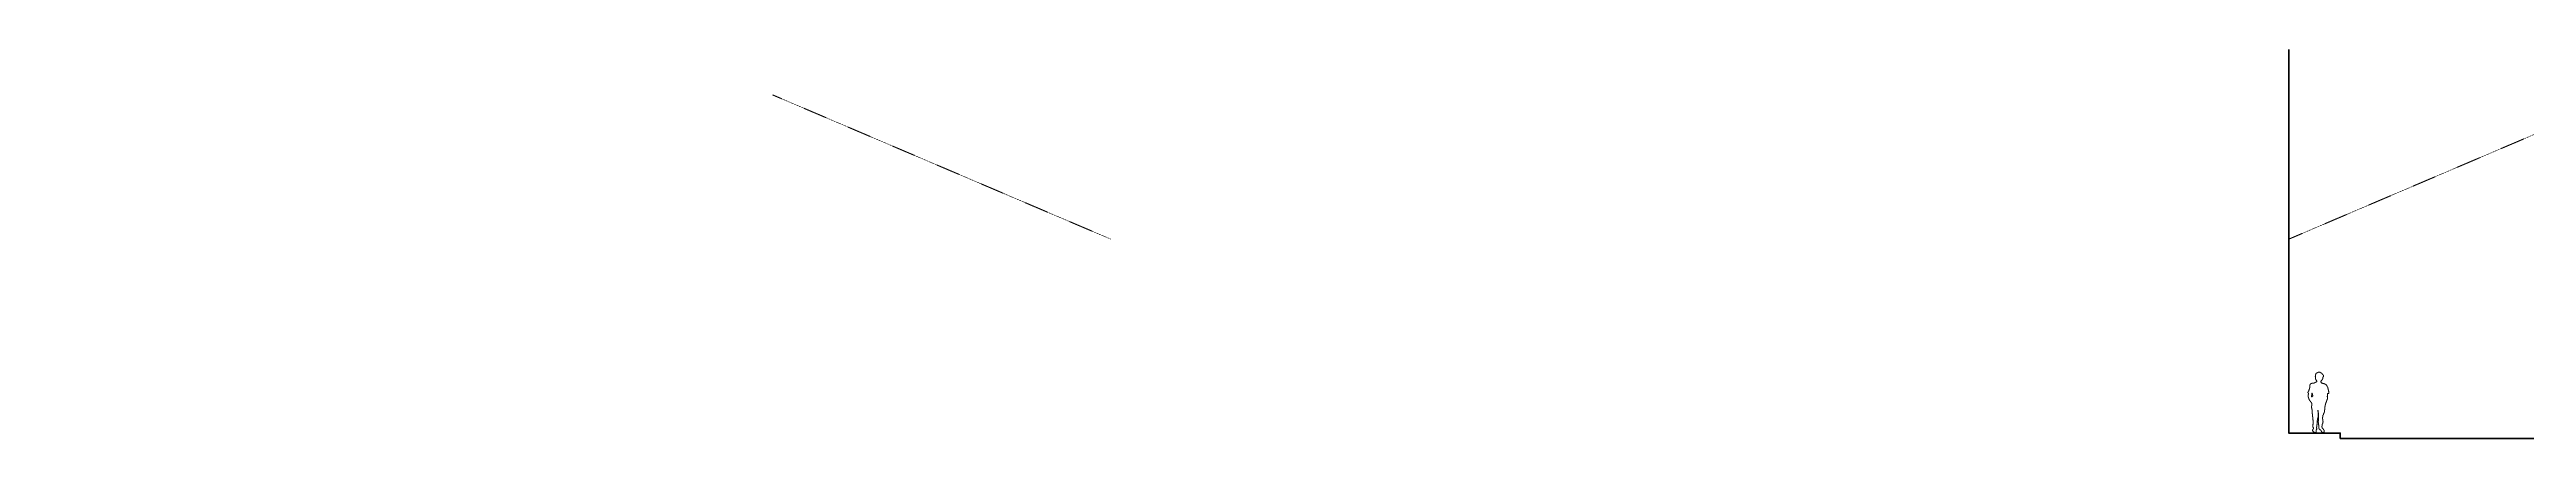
# Model space of a CAD drawing. Header units: inches. Extents: x -5536 to 8590, y -9140 to 228.
# Drawn here: x -822 to 1922, y -2406 to -1975 of the extents above; entities that cross this region are included whole.
import ezdxf
from ezdxf import colors
from ezdxf.entities.mleader import LeaderData, LeaderLine
from ezdxf.math import Vec2, Vec3

# ---------------------------------------------------------------- set-up
doc = ezdxf.new("R2010")
doc.units = ezdxf.units.IN
doc.header["$LTSCALE"] = 0.125
doc.header["$MEASUREMENT"] = 0
doc.linetypes.add('DASHED', pattern=[0.75, 0.5, -0.25])
doc.layers.get('0').update_dxf_attribs({"linetype": 'CONTINUOUS'})
for name, color, linetype, lineweight in [('A-ELEV-4', 9, 'CONTINUOUS', 9), ('A-ELEV-BYND', 9, 'DASHED', 9), ('A-ELEV-CUT', 3, 'CONTINUOUS', 50), ('A-NOTE-REF', 8, 'CONTINUOUS', 15)]:
    doc.layers.add(name, color=color, linetype=linetype, lineweight=lineweight)
doc.styles.add('ANNOT-SM', font='swisse.ttf', dxfattribs={"width": 0.9, "height": 0.078125})

# ---------------------------------------------------------------- blocks, each defined once
blk = doc.blocks.new('*U106')
at = {"layer": 'A-ELEV-4'}
blk.add_lwpolyline([(-3.7, 4.6), (-4, 4.1), (-4.2, 3.7), (-4.5, 3.3), (-4.6, 3.1), (-4.8, 2.9), (-4.9, 2.8), (-5, 2.7), (-5.1, 2.6), (-5.2, 2.5), (-5.2, 2.4), (-5.3, 2.4), (-5.3, 2.3), (-5.4, 2.2), (-5.4, 2.1), (-5.5, 2.1), (-5.5, 2), (-5.6, 1.9), (-5.6, 1.8), (-5.7, 1.8), (-5.7, 1.7), (-5.8, 1.6), (-5.8, 1.5), (-5.9, 1.4), (-5.9, 1.4), (-6, 1.3), (-6, 1.2), (-6.1, 1.1), (-6.1, 1.1), (-6.1, 1), (-6.2, 0.9), (-6.2, 0.8), (-6.2, 0.8), (-6.2, 0.7), (-6.2, 0.6), (-6.2, 0.5), (-6.2, 0.5), (-6.2, 0.4), (-6.2, 0.3), (-6.2, 0.2), (-6.2, 0.2), (-6.2, 0.1), (-6.2, 0), (-6.2, -0.1), (-6.2, -0.1), (-6.1, -0.2), (-6.1, -0.3), (-6.1, -0.4), (-6, -0.4), (-6, -0.5), (-5.9, -0.6), (-5.9, -0.6), (-5.8, -0.7), (-5.7, -0.7), (-5.6, -0.8), (-5.6, -0.8), (-5.5, -0.9), (-5.4, -0.9), (-5.3, -0.9), (-5.3, -1), (-5.2, -1), (-5.1, -1), (-5, -1), (-5, -1), (-4.9, -1), (-4.8, -1), (-4.7, -1.1), (-4.7, -1.1), (-4.6, -1.1), (-4.5, -1.1), (-4.4, -1), (-4.3, -1), (-4.3, -1), (-4.2, -1), (-4.1, -1), (-4, -0.9), (-4, -0.9), (-3.9, -0.9), (-3.8, -0.8), (-3.8, -0.8), (-3.7, -0.7), (-3.6, -0.7), (-3.6, -0.6), (-3.5, -0.5), (-3.4, -0.4), (-3.4, -0.4), (-3.3, -0.3), (-3.3, -0.2), (-3.2, -0.2), (-3.2, -0.1), (-3.1, 0), (-3.1, 0.1), (-3.1, 0.2), (-3, 0.2), (-3, 0.3), (-2.9, 0.4), (-2.9, 0.5), (-2.9, 0.5), (-2.8, 0.6), (-2.8, 0.7), (-2.7, 0.8), (-2.7, 0.8), (-2.7, 0.9), (-2.6, 1), (-2.6, 1.1), (-2.5, 1.1), (-2.5, 1.2), (-2.4, 1.3), (-2.4, 1.4), (-2.3, 1.4), (-2.2, 1.5), (-2.2, 1.6), (-2.1, 1.6), (-2, 1.7), (-2, 1.7), (-1.9, 1.8), (-1.8, 1.8), (-1.8, 1.9), (-1.7, 1.9), (-1.6, 2), (-1.5, 2), (-1.4, 2.1), (-1.4, 2.1), (-1.3, 2.2), (-1.2, 2.2), (-1.2, 2.3), (-1.1, 2.3), (-1, 2.4), (-0.9, 2.5), (-0.9, 2.5), (-0.8, 2.6), (-0.8, 2.7), (-0.7, 2.7), (-0.6, 2.8), (-0.6, 2.9), (-0.5, 3), (-0.5, 3), (-0.4, 3.1), (-0.4, 3.2), (-0.4, 3.3), (-0.3, 3.4), (-0.3, 3.5), (-0.3, 3.7), (-0.2, 3.9), (-0.2, 4.1), (-0.2, 4.3), (-0.2, 4.6), (-0.2, 4.9), (-0.2, 5.2), (-0.1, 5.5), (-0.1, 5.8), (-0.1, 6.1), (-0.1, 6.3), (-0.1, 6.5), (-0.1, 6.7), (-0.1, 6.8), (-0.1, 7), (-0.1, 7.1), (0, 7.2), (0, 7.3), (0, 7.4), (0.1, 7.5), (0.1, 7.7), (0.1, 7.8), (0.1, 7.9), (0.2, 8.1), (0.2, 8.2), (0.2, 8.4), (0.3, 8.5), (0.3, 8.7), (0.3, 8.8), (0.3, 9), (0.3, 9.1), (0.3, 9.3), (0.3, 9.4), (0.3, 9.5), (0.3, 9.7), (0.3, 9.8), (0.4, 9.9), (0.4, 10), (0.4, 10), (0.4, 10.1), (0.4, 10.2), (0.4, 10.3), (0.4, 10.4), (0.4, 10.4), (0.4, 10.5), (0.4, 10.6), (0.5, 10.7), (0.4, 10.7), (0.4, 10.8), (0.4, 10.9), (0.4, 11), (0.4, 11), (0.4, 11.1), (0.4, 11.2), (0.4, 11.3), (0.4, 11.4), (0.3, 11.4), (0.3, 11.5), (0.3, 11.6), (0.3, 11.7), (0.3, 11.7), (0.2, 11.9), (0.2, 12), (0.2, 12.2), (0.2, 12.4), (0.2, 12.7), (0.2, 13), (0.2, 13.5), (0.2, 13.9), (0.2, 14.5), (0.2, 15), (0.1, 15.6), (0.1, 16.1), (0.1, 16.6), (0.1, 17), (0.1, 17.3), (0.1, 17.6), (0.1, 17.9), (0.1, 18), (0.1, 18.2), (0, 18.3), (0, 18.4), (0, 18.4), (0, 18.5), (0, 18.6), (0, 18.7), (0, 18.8), (0, 18.8), (0, 18.9), (0, 19), (0.1, 19.2), (0.1, 19.3), (0.1, 19.4), (0.1, 19.5), (0.2, 19.7), (0.2, 19.8), (0.2, 19.9), (0.2, 20), (0.3, 20.2), (0.3, 20.3), (0.3, 20.4), (0.4, 20.5), (0.4, 20.6), (0.4, 20.6), (0.4, 20.7), (0.4, 20.8), (0.4, 20.9), (0.4, 21), (0.4, 21), (0.5, 21.1), (0.5, 21.2), (0.5, 21.3), (0.5, 21.3), (0.5, 21.4), (0.5, 21.5), (0.5, 21.6), (0.5, 21.6), (0.5, 21.7), (0.5, 21.8), (0.6, 21.9), (0.6, 21.9), (0.6, 22), (0.6, 22.1), (0.6, 22.2), (0.6, 22.3), (0.7, 22.3), (0.7, 22.4), (0.7, 22.5), (0.7, 22.6), (0.7, 22.7), (0.7, 22.8), (0.7, 22.9), (0.8, 23.1), (0.8, 23.2), (0.8, 23.3), (0.8, 23.4), (0.8, 23.5), (0.8, 23.6), (0.8, 23.6), (0.8, 23.6), (0.8, 23.6), (0.8, 23.6), (0.8, 23.6), (0.9, 23.5), (0.9, 23.5), (0.9, 23.4), (0.9, 23.3), (0.9, 23.2), (0.9, 23.2), (0.9, 23.1), (0.9, 23), (0.9, 22.9), (0.9, 22.9), (0.9, 22.8), (0.9, 22.7), (0.9, 22.6), (0.9, 22.6), (0.9, 22.5), (0.8, 22.4), (0.8, 22.3), (0.8, 22.3), (0.8, 22.2), (0.8, 22.1), (0.7, 22), (0.7, 21.9), (0.7, 21.8), (0.7, 21.7), (0.7, 21.5), (0.7, 21.3), (0.6, 21), (0.6, 20.7), (0.6, 20.3), (0.6, 19.8), (0.6, 19.3), (0.6, 18.8), (0.6, 18.3), (0.6, 17.8), (0.6, 17.3), (0.6, 16.9), (0.6, 16.6), (0.7, 16.3), (0.7, 16.1), (0.7, 15.9), (0.7, 15.8), (0.7, 15.7), (0.7, 15.6), (0.8, 15.5), (0.8, 15.5), (0.8, 15.4), (0.8, 15.3), (0.8, 15.2), (0.9, 15.2), (0.9, 15.1), (0.9, 15), (0.9, 14.9), (0.9, 14.9), (1, 14.8), (1, 14.7), (1, 14.6), (1, 14.5), (1, 14.5), (1, 14.4), (1.1, 14.3), (1.1, 14.2), (1.1, 14.1), (1.1, 14), (1.1, 13.9), (1.2, 13.9), (1.2, 13.8), (1.2, 13.7), (1.2, 13.6), (1.2, 13.5), (1.3, 13.4), (1.3, 13.3), (1.3, 13.3), (1.3, 13.2), (1.3, 13.1), (1.3, 13), (1.3, 13), (1.4, 12.9), (1.4, 12.8), (1.4, 12.7), (1.4, 12.6), (1.4, 12.6), (1.4, 12.5), (1.4, 12.4), (1.4, 12.3), (1.4, 12.3), (1.4, 12.2), (1.4, 12.1), (1.5, 12), (1.5, 12), (1.5, 11.9), (1.5, 11.8), (1.5, 11.7), (1.5, 11.7), (1.6, 11.6), (1.6, 11.5), (1.6, 11.4), (1.6, 11.3), (1.6, 11.2), (1.6, 11.1), (1.7, 10.9), (1.7, 10.8), (1.7, 10.6), (1.7, 10.4), (1.7, 10.2), (1.7, 10), (1.7, 9.8), (1.7, 9.7), (1.7, 9.5), (1.7, 9.4), (1.7, 9.2), (1.7, 9.1), (1.8, 9), (1.8, 8.9), (1.8, 8.8), (1.8, 8.7), (1.8, 8.6), (1.8, 8.4), (1.8, 8.3), (1.8, 8.1), (1.8, 8), (1.8, 7.9), (1.8, 7.7), (1.8, 7.6), (1.9, 7.4), (1.9, 7.3), (1.9, 7.2), (1.9, 7.1), (1.9, 7), (1.9, 6.9), (1.9, 6.9), (2, 6.8), (2, 6.7), (2, 6.6), (2, 6.6), (2, 6.5), (2.1, 6.4), (2.1, 6.3), (2.1, 6.2), (2.1, 6.2), (2.1, 6.1), (2.1, 6), (2.1, 5.9), (2.1, 5.9), (2.1, 5.8), (2.1, 5.7), (2.1, 5.6), (2.2, 5.6), (2.2, 5.5), (2.2, 5.4), (2.2, 5.3), (2.2, 5.3), (2.2, 5.2), (2.2, 5.1), (2.2, 5), (2.3, 4.9), (2.3, 4.9), (2.3, 4.8), (2.3, 4.7), (2.3, 4.6), (2.4, 4.5), (2.4, 4.4), (2.4, 4.3), (2.4, 4.2), (2.4, 4.1), (2.4, 4.1), (2.4, 4), (2.4, 3.9), (2.4, 3.8), (2.3, 3.7), (2.3, 3.7), (2.3, 3.6), (2.3, 3.5), (2.2, 3.4), (2.2, 3.4), (2.2, 3.3), (2.1, 3.2), (2.1, 3.1), (2.1, 3), (2.1, 3), (2.1, 2.9), (2.1, 2.8), (2.1, 2.7), (2.1, 2.7), (2.1, 2.6), (2.1, 2.5), (2.1, 2.5), (2.2, 2.4), (2.2, 2.4), (2.3, 2.3), (2.3, 2.3), (2.4, 2.2), (2.4, 2.2), (2.5, 2.1), (2.5, 2), (2.6, 1.9), (2.6, 1.8), (2.7, 1.6), (2.7, 1.4), (2.7, 1.1), (2.7, 0.9), (2.7, 0.7), (2.8, 0.4), (2.8, 0.2), (2.8, 0), (2.8, -0.2), (2.8, -0.3), (2.8, -0.5), (2.8, -0.6), (2.9, -0.7), (2.9, -0.7), (3, -0.8), (3.1, -0.9), (3.2, -0.9), (3.3, -1), (3.4, -1), (3.5, -1), (3.6, -1.1), (3.8, -1.1), (3.9, -1.1), (4, -1.1), (4.1, -1.1), (4.2, -1.1), (4.3, -1.1), (4.4, -1), (4.5, -1), (4.6, -1), (4.6, -0.9), (4.7, -0.9), (4.8, -0.8), (4.9, -0.8), (5, -0.7), (5, -0.7), (5.1, -0.6), (5.2, -0.6), (5.3, -0.5), (5.3, -0.5), (5.4, -0.5), (5.5, -0.4), (5.6, -0.4), (5.6, -0.4), (5.7, -0.3), (5.8, -0.3), (5.9, -0.3), (5.9, -0.2), (6, -0.2), (6, -0.1), (6.1, -0.1), (6.2, 0), (6.2, 0.1), (6.3, 0.2), (6.3, 0.2), (6.4, 0.3), (6.4, 0.4), (6.5, 0.5), (6.5, 0.5), (6.5, 0.6), (6.6, 0.7), (6.6, 0.8), (6.6, 0.8), (6.7, 0.9), (6.7, 1), (6.7, 1.1), (6.7, 1.1), (6.7, 1.2), (6.7, 1.3), (6.7, 1.4), (6.7, 1.4), (6.7, 1.5), (6.7, 1.6), (6.7, 1.7), (6.6, 1.8), (6.6, 1.8), (6.6, 1.9), (6.6, 2), (6.5, 2.1), (6.5, 2.1), (6.5, 2.2), (6.4, 2.3), (6.4, 2.4), (6.3, 2.4), (6.3, 2.5), (6.2, 2.6), (6.2, 2.7), (6.1, 2.7), (6, 2.8), (6, 2.9), (5.9, 3), (5.9, 3.1), (5.8, 3.1), (5.8, 3.2), (5.7, 3.3), (5.7, 3.4), (5.7, 3.5), (5.7, 3.6), (5.7, 3.6), (5.7, 3.7), (5.7, 3.8), (5.7, 3.9), (5.7, 4), (5.7, 4.1), (5.8, 4.1), (5.8, 4.2), (5.9, 4.3), (5.9, 4.3), (6, 4.4), (6.1, 4.5), (6.1, 4.5), (6.2, 4.6), (6.2, 4.7), (6.3, 4.7), (6.3, 4.8), (6.3, 4.9), (6.3, 5), (6.4, 5), (6.4, 5.1), (6.4, 5.2), (6.4, 5.3), (6.4, 5.3), (6.4, 5.4), (6.4, 5.5), (6.4, 5.6), (6.4, 5.6), (6.4, 5.7), (6.4, 5.8), (6.4, 5.9), (6.4, 6), (6.3, 6), (6.3, 6.1), (6.3, 6.3), (6.3, 6.4), (6.3, 6.6), (6.3, 6.8), (6.3, 7.1), (6.3, 7.3), (6.3, 7.6), (6.3, 7.9), (6.2, 8.2), (6.2, 8.5), (6.2, 8.8), (6.2, 9), (6.2, 9.3), (6.2, 9.4), (6.2, 9.6), (6.2, 9.7), (6.2, 9.9), (6.1, 10), (6.1, 10.2), (6.1, 10.4), (6.1, 10.6), (6.1, 10.8), (6.1, 11), (6.1, 11.3), (6.1, 11.5), (6.1, 11.8), (6.1, 12), (6.1, 12.2), (6.2, 12.4), (6.2, 12.6), (6.2, 12.7), (6.3, 12.9), (6.3, 13), (6.3, 13.1), (6.3, 13.2), (6.4, 13.4), (6.4, 13.5), (6.4, 13.6), (6.4, 13.8), (6.4, 13.9), (6.4, 14.1), (6.4, 14.2), (6.4, 14.4), (6.4, 14.5), (6.4, 14.6), (6.5, 14.7), (6.5, 14.8), (6.5, 14.9), (6.5, 15), (6.5, 15.1), (6.5, 15.2), (6.5, 15.2), (6.5, 15.3), (6.5, 15.4), (6.6, 15.5), (6.6, 15.5), (6.6, 15.6), (6.6, 15.7), (6.6, 15.8), (6.6, 15.8), (6.6, 15.9), (6.6, 16), (6.6, 16.1), (6.6, 16.2), (6.6, 16.2), (6.7, 16.3), (6.7, 16.4), (6.7, 16.5), (6.7, 16.5), (6.7, 16.6), (6.7, 16.7), (6.7, 16.8), (6.7, 16.8), (6.7, 16.9), (6.7, 17), (6.7, 17.1), (6.7, 17.1), (6.8, 17.2), (6.8, 17.3), (6.8, 17.4), (6.8, 17.4), (6.8, 17.5), (6.8, 17.6), (6.8, 17.7), (6.8, 17.8), (6.9, 17.8), (6.9, 17.9), (6.9, 18), (6.9, 18.1), (6.9, 18.1), (6.9, 18.2), (6.9, 18.3), (6.9, 18.4), (6.9, 18.4), (6.9, 18.5), (6.9, 18.6), (7, 18.7), (7, 18.7), (7, 18.8), (7, 18.9), (7, 19), (7, 19), (7, 19.1), (7, 19.2), (7, 19.3), (7, 19.4), (7, 19.4), (7, 19.5), (7, 19.6), (7.1, 19.7), (7.1, 19.7), (7.1, 19.8), (7.1, 19.9), (7.1, 20), (7.1, 20.1), (7.1, 20.2), (7.1, 20.4), (7.2, 20.5), (7.2, 20.7), (7.2, 20.8), (7.2, 20.9), (7.2, 21.1), (7.2, 21.2), (7.2, 21.4), (7.2, 21.5), (7.2, 21.6), (7.2, 21.7), (7.2, 21.8), (7.3, 21.9), (7.3, 22.1), (7.3, 22.2), (7.3, 22.4), (7.3, 22.6), (7.3, 22.8), (7.3, 23.1), (7.3, 23.3), (7.3, 23.6), (7.3, 23.8), (7.3, 24), (7.3, 24.2), (7.4, 24.4), (7.4, 24.6), (7.4, 24.7), (7.4, 24.8), (7.4, 24.9), (7.4, 25), (7.5, 25.1), (7.5, 25.1), (7.5, 25.2), (7.5, 25.3), (7.5, 25.4), (7.5, 25.5), (7.6, 25.5), (7.6, 25.6), (7.6, 25.7), (7.6, 25.8), (7.7, 25.8), (7.7, 25.9), (7.7, 26), (7.8, 26.1), (7.8, 26.1), (7.8, 26.2), (7.9, 26.3), (7.9, 26.4), (7.9, 26.4), (8, 26.5), (8, 26.6), (8, 26.7), (8, 26.8), (8, 26.9), (8, 27), (8, 27.2), (8, 27.3), (8, 27.5), (7.9, 27.6), (7.9, 27.8), (7.9, 28), (7.9, 28.2), (7.8, 28.3), (7.8, 28.5), (7.7, 28.6), (7.7, 28.7), (7.7, 28.8), (7.6, 28.9), (7.6, 29), (7.6, 29.1), (7.5, 29.3), (7.5, 29.4), (7.5, 29.5), (7.5, 29.6), (7.5, 29.7), (7.5, 29.9), (7.5, 30), (7.5, 30.1), (7.5, 30.3), (7.5, 30.4), (7.5, 30.5), (7.5, 30.6), (7.5, 30.7), (7.5, 30.8), (7.6, 30.9), (7.6, 30.9), (7.6, 31), (7.6, 31.1), (7.6, 31.2), (7.7, 31.2), (7.7, 31.3), (7.7, 31.4), (7.7, 31.5), (7.8, 31.5), (7.8, 31.6), (7.9, 31.7), (7.9, 31.7), (8, 31.8), (8, 31.9), (8.1, 31.9), (8.1, 32), (8.2, 32.1), (8.3, 32.1), (8.3, 32.2), (8.4, 32.2), (8.4, 32.3), (8.5, 32.4), (8.5, 32.5), (8.6, 32.5), (8.6, 32.6), (8.7, 32.7), (8.7, 32.8), (8.8, 32.8), (8.8, 32.9), (8.9, 33), (8.9, 33.1), (9, 33.2), (9, 33.2), (9.1, 33.3), (9.2, 33.4), (9.2, 33.5), (9.3, 33.6), (9.4, 33.7), (9.4, 33.8), (9.5, 33.8), (9.6, 33.9), (9.6, 34), (9.7, 34.1), (9.8, 34.2), (9.8, 34.3), (9.9, 34.4), (9.9, 34.4), (10, 34.5), (10, 34.6), (10, 34.7), (10.1, 34.7), (10.1, 34.8), (10.2, 34.9), (10.2, 35), (10.3, 35.1), (10.3, 35.1), (10.4, 35.2), (10.4, 35.3), (10.5, 35.4), (10.5, 35.4), (10.5, 35.5), (10.6, 35.6), (10.6, 35.7), (10.6, 35.7), (10.6, 35.8), (10.7, 35.9), (10.7, 36), (10.7, 36), (10.8, 36.1), (10.8, 36.2), (10.8, 36.3), (10.9, 36.4), (10.9, 36.4), (10.9, 36.5), (11, 36.6), (11, 36.7), (11, 36.8), (11, 36.9), (11.1, 37), (11.1, 37), (11.1, 37.1), (11.1, 37.2), (11.2, 37.3), (11.2, 37.4), (11.2, 37.5), (11.2, 37.6), (11.3, 37.6), (11.3, 37.7), (11.3, 37.8), (11.4, 37.9), (11.4, 37.9), (11.4, 38), (11.5, 38.1), (11.5, 38.2), (11.5, 38.3), (11.5, 38.4), (11.5, 38.5), (11.6, 38.6), (11.6, 38.8), (11.6, 38.9), (11.6, 39.1), (11.6, 39.3), (11.6, 39.5), (11.6, 39.7), (11.6, 39.8), (11.6, 40), (11.6, 40.2), (11.6, 40.3), (11.5, 40.5), (11.5, 40.6), (11.5, 40.7), (11.5, 40.8), (11.5, 40.8), (11.5, 40.9), (11.4, 41), (11.4, 41.1), (11.4, 41.1), (11.4, 41.2), (11.4, 41.3), (11.3, 41.4), (11.3, 41.5), (11.3, 41.5), (11.3, 41.6), (11.3, 41.7), (11.3, 41.8), (11.3, 41.8), (11.3, 41.9), (11.3, 42), (11.3, 42), (11.4, 42.1), (11.4, 42.2), (11.4, 42.3), (11.5, 42.3), (11.5, 42.4), (11.6, 42.4), (11.7, 42.5), (11.7, 42.6), (11.8, 42.6), (11.8, 42.7), (11.9, 42.8), (11.9, 42.9), (11.9, 43), (11.9, 43.1), (11.9, 43.2), (11.9, 43.3), (11.9, 43.4), (11.8, 43.6), (11.8, 43.7), (11.7, 43.9), (11.6, 44), (11.5, 44.2), (11.4, 44.3), (11.3, 44.5), (11.2, 44.6), (11.1, 44.8), (11, 44.9), (11, 44.9), (10.9, 45), (10.9, 45.1), (10.9, 45.1), (10.8, 45.2), (10.8, 45.3), (10.8, 45.3), (10.8, 45.4), (10.8, 45.4), (10.8, 45.5), (10.7, 45.6), (10.7, 45.6), (10.7, 45.7), (10.7, 45.8), (10.7, 45.9), (10.7, 45.9), (10.6, 46), (10.6, 46.1), (10.6, 46.2), (10.6, 46.3), (10.5, 46.3), (10.5, 46.4), (10.5, 46.5), (10.5, 46.6), (10.4, 46.6), (10.4, 46.7), (10.4, 46.8), (10.3, 46.9), (10.3, 46.9), (10.3, 47), (10.2, 47.1), (10.2, 47.2), (10.2, 47.2), (10.2, 47.3), (10.1, 47.4), (10.1, 47.5), (10.1, 47.5), (10.1, 47.6), (10.1, 47.7), (10, 47.8), (10, 47.9), (10, 47.9), (10, 48), (10, 48.2), (10, 48.3), (9.9, 48.4), (9.9, 48.6), (9.9, 48.8), (9.9, 49), (9.9, 49.3), (9.9, 49.5), (9.9, 49.8), (9.9, 50), (9.9, 50.2), (9.9, 50.4), (9.8, 50.6), (9.8, 50.8), (9.8, 50.9), (9.8, 51), (9.7, 51.1), (9.7, 51.2), (9.7, 51.3), (9.6, 51.4), (9.6, 51.4), (9.6, 51.5), (9.6, 51.6), (9.5, 51.7), (9.5, 51.7), (9.5, 51.8), (9.5, 51.9), (9.4, 52), (9.4, 52), (9.4, 52.1), (9.3, 52.2), (9.3, 52.3), (9.2, 52.3), (9.2, 52.4), (9.2, 52.5), (9.1, 52.6), (9, 52.6), (9, 52.7), (8.9, 52.7), (8.8, 52.8), (8.8, 52.9), (8.7, 52.9), (8.6, 53), (8.5, 53), (8.5, 53.1), (8.4, 53.1), (8.3, 53.1), (8.2, 53.2), (8.2, 53.2), (8.1, 53.2), (8, 53.3), (7.9, 53.3), (7.9, 53.3), (7.8, 53.3), (7.7, 53.3), (7.6, 53.3), (7.5, 53.3), (7.5, 53.3), (7.4, 53.4), (7.3, 53.4), (7.2, 53.4), (7.2, 53.4), (7.1, 53.4), (7, 53.4), (6.9, 53.4), (6.9, 53.4), (6.8, 53.5), (6.7, 53.5), (6.6, 53.5), (6.6, 53.5), (6.5, 53.5), (6.4, 53.5), (6.3, 53.5), (6.3, 53.5), (6.2, 53.5), (6.1, 53.5), (6, 53.5), (5.9, 53.5), (5.9, 53.6), (5.8, 53.6), (5.7, 53.6), (5.6, 53.6), (5.6, 53.6), (5.5, 53.6), (5.4, 53.7), (5.3, 53.7), (5.3, 53.7), (5.2, 53.7), (5.1, 53.7), (5, 53.8), (5, 53.8), (4.9, 53.8), (4.8, 53.8), (4.7, 53.9), (4.6, 53.9), (4.6, 53.9), (4.5, 54), (4.4, 54), (4.3, 54), (4.3, 54.1), (4.2, 54.1), (4.1, 54.1), (4, 54.2), (4, 54.2), (3.9, 54.2), (3.8, 54.2), (3.7, 54.3), (3.7, 54.3), (3.6, 54.4), (3.5, 54.4), (3.4, 54.5), (3.3, 54.6), (3.3, 54.6), (3.2, 54.7), (3.1, 54.7), (3, 54.8), (2.9, 54.8), (2.8, 54.8), (2.7, 54.8), (2.6, 54.9), (2.5, 54.9), (2.4, 54.9), (2.4, 55), (2.3, 55.1), (2.2, 55.1), (2.2, 55.3), (2.2, 55.4), (2.2, 55.5), (2.2, 55.6), (2.2, 55.7), (2.2, 55.9), (2.2, 56), (2.2, 56.1), (2.3, 56.2), (2.3, 56.3), (2.4, 56.4), (2.4, 56.5), (2.5, 56.5), (2.5, 56.6), (2.6, 56.7), (2.6, 56.8), (2.7, 56.8), (2.7, 56.9), (2.7, 57), (2.8, 57.1), (2.8, 57.1), (2.9, 57.2), (2.9, 57.3), (3, 57.4), (3, 57.5), (3.1, 57.5), (3.1, 57.6), (3.2, 57.7), (3.2, 57.8), (3.3, 57.8), (3.3, 57.9), (3.3, 58), (3.4, 58.1), (3.4, 58.1), (3.4, 58.2), (3.4, 58.3), (3.5, 58.4), (3.5, 58.5), (3.5, 58.6), (3.5, 58.7), (3.5, 58.9), (3.5, 59), (3.5, 59.1), (3.5, 59.3), (3.5, 59.4), (3.5, 59.5), (3.5, 59.6), (3.5, 59.7), (3.6, 59.8), (3.6, 59.9), (3.6, 60), (3.6, 60.1), (3.6, 60.2), (3.6, 60.3), (3.6, 60.4), (3.6, 60.6), (3.6, 60.7), (3.7, 60.8), (3.7, 61), (3.7, 61.1), (3.6, 61.2), (3.6, 61.3), (3.6, 61.5), (3.6, 61.6), (3.6, 61.7), (3.6, 61.8), (3.6, 61.9), (3.6, 61.9), (3.5, 62), (3.5, 62.1), (3.5, 62.2), (3.5, 62.3), (3.5, 62.3), (3.5, 62.4), (3.4, 62.5), (3.4, 62.6), (3.4, 62.6), (3.4, 62.7), (3.4, 62.8), (3.4, 62.9), (3.4, 62.9), (3.4, 63), (3.4, 63.1), (3.3, 63.2), (3.3, 63.2), (3.3, 63.3), (3.3, 63.4), (3.3, 63.5), (3.3, 63.5), (3.2, 63.6), (3.2, 63.7), (3.2, 63.8), (3.1, 63.9), (3.1, 63.9), (3, 64), (3, 64.1), (2.9, 64.2), (2.9, 64.2), (2.8, 64.3), (2.8, 64.4), (2.7, 64.4), (2.6, 64.5), (2.6, 64.6), (2.5, 64.6), (2.4, 64.7), (2.4, 64.7), (2.3, 64.8), (2.2, 64.8), (2.1, 64.8), (2.1, 64.9), (2, 64.9), (1.9, 64.9), (1.8, 64.9), (1.8, 65), (1.7, 65), (1.6, 65), (1.5, 65), (1.4, 65.1), (1.4, 65.1), (1.3, 65.1), (1.2, 65.2), (1.1, 65.2), (1.1, 65.2), (1, 65.3), (0.9, 65.3), (0.8, 65.3), (0.8, 65.4), (0.7, 65.4), (0.6, 65.5), (0.5, 65.5), (0.5, 65.5), (0.4, 65.6), (0.3, 65.6), (0.2, 65.6), (0.2, 65.7), (0.1, 65.7), (0, 65.7), (-0.1, 65.7), (-0.2, 65.7), (-0.3, 65.8), (-0.3, 65.8), (-0.4, 65.8), (-0.6, 65.8), (-0.7, 65.7), (-0.8, 65.7), (-0.9, 65.7), (-1.1, 65.7), (-1.2, 65.6), (-1.3, 65.6), (-1.5, 65.5), (-1.6, 65.5), (-1.7, 65.5), (-1.8, 65.4), (-1.9, 65.4), (-2, 65.3), (-2.1, 65.2), (-2.1, 65.2), (-2.2, 65.1), (-2.3, 65.1), (-2.4, 65.1), (-2.4, 65), (-2.5, 65), (-2.6, 64.9), (-2.7, 64.9), (-2.7, 64.8), (-2.8, 64.8), (-2.9, 64.8), (-3, 64.7), (-3, 64.7), (-3.1, 64.6), (-3.2, 64.6), (-3.3, 64.6), (-3.3, 64.5), (-3.4, 64.5), (-3.5, 64.4), (-3.5, 64.4), (-3.6, 64.3), (-3.7, 64.2), (-3.7, 64.2), (-3.8, 64.1), (-3.8, 64), (-3.9, 63.9), (-3.9, 63.9), (-4, 63.8), (-4, 63.7), (-4.1, 63.6), (-4.1, 63.5), (-4.2, 63.5), (-4.2, 63.4), (-4.3, 63.3), (-4.3, 63.2), (-4.4, 63.2), (-4.4, 63.1), (-4.5, 63), (-4.6, 62.9), (-4.6, 62.9), (-4.7, 62.8), (-4.8, 62.7), (-4.9, 62.6), (-4.9, 62.6), (-5, 62.5), (-5, 62.4), (-5.1, 62.3), (-5.2, 62.3), (-5.2, 62.2), (-5.2, 62.1), (-5.3, 62), (-5.3, 61.9), (-5.4, 61.9), (-5.4, 61.8), (-5.4, 61.7), (-5.4, 61.6), (-5.4, 61.6), (-5.4, 61.5), (-5.4, 61.4), (-5.4, 61.3), (-5.4, 61.3), (-5.4, 61.2), (-5.3, 61.1), (-5.3, 61), (-5.2, 61), (-5.2, 60.9), (-5.2, 60.8), (-5.1, 60.7), (-5.1, 60.7), (-5, 60.6), (-5, 60.5), (-4.9, 60.4), (-4.9, 60.3), (-4.8, 60.2), (-4.8, 60.1), (-4.8, 60), (-4.8, 59.8), (-4.7, 59.7), (-4.7, 59.6), (-4.7, 59.5), (-4.7, 59.3), (-4.7, 59.2), (-4.7, 59.1), (-4.7, 59), (-4.7, 58.9), (-4.7, 58.8), (-4.6, 58.7), (-4.6, 58.6), (-4.6, 58.5), (-4.6, 58.4), (-4.5, 58.4), (-4.5, 58.3), (-4.4, 58.2), (-4.4, 58.1), (-4.3, 58.1), (-4.3, 58), (-4.2, 57.9), (-4.2, 57.8), (-4.1, 57.8), (-4.1, 57.7), (-4, 57.6), (-4, 57.5), (-3.9, 57.4), (-3.9, 57.3), (-3.8, 57.2), (-3.7, 57.1), (-3.6, 57), (-3.5, 56.9), (-3.4, 56.7), (-3.2, 56.6), (-3.1, 56.4), (-2.9, 56.3), (-2.8, 56.1), (-2.7, 55.9), (-2.6, 55.7), (-2.5, 55.5), (-2.5, 55.4), (-2.5, 55.2), (-2.5, 55), (-2.5, 54.8), (-2.5, 54.7), (-2.6, 54.5), (-2.7, 54.4), (-2.7, 54.3), (-2.9, 54.1), (-3, 54), (-3.1, 54), (-3.2, 53.9), (-3.3, 53.8), (-3.5, 53.7), (-3.6, 53.7), (-3.7, 53.6), (-3.8, 53.6), (-3.9, 53.5), (-4, 53.5), (-4.1, 53.4), (-4.2, 53.4), (-4.3, 53.4), (-4.5, 53.3), (-4.6, 53.3), (-4.8, 53.2), (-5, 53.2), (-5.2, 53.1), (-5.4, 53.1), (-5.6, 53), (-5.7, 53), (-5.9, 53), (-6, 52.9), (-6.2, 52.9), (-6.3, 52.9), (-6.4, 52.9), (-6.5, 52.9), (-6.6, 52.8), (-6.6, 52.8), (-6.7, 52.8), (-6.8, 52.8), (-6.9, 52.7), (-6.9, 52.7), (-7, 52.6), (-7.1, 52.6), (-7.2, 52.5), (-7.2, 52.5), (-7.3, 52.4), (-7.4, 52.4), (-7.5, 52.4), (-7.5, 52.3), (-7.6, 52.3), (-7.7, 52.2), (-7.8, 52.2), (-7.9, 52.1), (-7.9, 52.1), (-8, 52), (-8.1, 52), (-8.2, 51.9), (-8.2, 51.9), (-8.3, 51.8), (-8.4, 51.8), (-8.4, 51.7), (-8.5, 51.6), (-8.5, 51.6), (-8.6, 51.5), (-8.6, 51.4), (-8.7, 51.4), (-8.7, 51.3), (-8.8, 51.2), (-8.8, 51.1), (-8.9, 51.1), (-8.9, 51), (-9, 50.9), (-9, 50.8), (-9.1, 50.7), (-9.1, 50.7), (-9.2, 50.6), (-9.2, 50.5), (-9.3, 50.4), (-9.3, 50.4), (-9.3, 50.3), (-9.3, 50.2), (-9.4, 50.1), (-9.4, 50.1), (-9.4, 50), (-9.5, 49.9), (-9.5, 49.8), (-9.5, 49.8), (-9.6, 49.7), (-9.6, 49.6), (-9.7, 49.5), (-9.7, 49.5), (-9.8, 49.4), (-9.8, 49.3), (-9.9, 49.2), (-9.9, 49.1), (-9.9, 49.1), (-10, 49), (-10, 48.9), (-10, 48.8), (-10, 48.8), (-10, 48.7), (-10.1, 48.6), (-10.1, 48.5), (-10.1, 48.5), (-10.1, 48.4), (-10.2, 48.3), (-10.2, 48.2), (-10.2, 48.1), (-10.2, 48), (-10.3, 48), (-10.3, 47.9), (-10.3, 47.8), (-10.4, 47.7), (-10.4, 47.6), (-10.4, 47.5), (-10.5, 47.4), (-10.5, 47.3), (-10.5, 47.2), (-10.5, 47.1), (-10.6, 47), (-10.6, 46.9), (-10.6, 46.8), (-10.6, 46.7), (-10.7, 46.6), (-10.7, 46.5), (-10.7, 46.5), (-10.7, 46.4), (-10.7, 46.3), (-10.8, 46.2), (-10.8, 46.2), (-10.8, 46.1), (-10.8, 46), (-10.8, 45.9), (-10.9, 45.8), (-10.9, 45.7), (-10.9, 45.6), (-10.9, 45.5), (-10.9, 45.4), (-10.9, 45.3), (-10.9, 45.2), (-10.9, 45.1), (-10.9, 45), (-10.9, 44.9), (-10.9, 44.8), (-11, 44.7), (-11, 44.6), (-11, 44.5), (-11.1, 44.4), (-11.1, 44.3), (-11.2, 44.2), (-11.2, 44.1), (-11.2, 43.9), (-11.2, 43.8), (-11.2, 43.7), (-11.2, 43.5), (-11.2, 43.4), (-11.2, 43.3), (-11.2, 43.2), (-11.3, 43.1), (-11.3, 43), (-11.3, 42.9), (-11.3, 42.8), (-11.3, 42.7), (-11.3, 42.6), (-11.3, 42.6), (-11.2, 42.5), (-11.2, 42.4), (-11.2, 42.4), (-11.1, 42.3), (-11.1, 42.2), (-11, 42.2), (-11, 42.1), (-10.9, 42.1), (-10.9, 42.1), (-10.8, 42), (-10.8, 42), (-10.7, 42), (-10.7, 42), (-10.7, 42), (-10.7, 42), (-10.6, 42), (-10.6, 42), (-10.5, 42), (-10.5, 42), (-10.4, 42), (-10.4, 42.1), (-10.3, 42.1), (-10.2, 42.1), (-10.2, 42.1), (-10.1, 42.2), (-10.1, 42.2), (-10, 42.2), (-10, 42.2), (-9.9, 42.2), (-9.9, 42.1), (-9.9, 42.1), (-9.8, 42.1), (-9.8, 42.1), (-9.8, 42), (-9.8, 42), (-9.8, 41.9), (-9.8, 41.8), (-9.8, 41.8), (-9.8, 41.7), (-9.8, 41.6), (-9.8, 41.5), (-9.8, 41.5), (-9.8, 41.4), (-9.8, 41.3), (-9.8, 41.2), (-9.9, 41.2), (-9.9, 41.1), (-9.9, 41), (-9.9, 40.9), (-9.9, 40.9), (-9.9, 40.8), (-9.9, 40.7), (-9.8, 40.7), (-9.8, 40.6), (-9.8, 40.5), (-9.8, 40.4), (-9.8, 40.4), (-9.8, 40.3), (-9.8, 40.2), (-9.8, 40.2), (-9.8, 40.1), (-9.8, 40), (-9.7, 39.9), (-9.7, 39.9), (-9.7, 39.8), (-9.7, 39.7), (-9.7, 39.6), (-9.7, 39.6), (-9.7, 39.5), (-9.7, 39.4), (-9.7, 39.3), (-9.6, 39.3), (-9.6, 39.2), (-9.6, 39.2), (-9.6, 39.2), (-9.6, 39.1), (-9.6, 39.1), (-9.6, 39), (-9.6, 38.9), (-9.6, 38.8), (-9.6, 38.7), (-9.6, 38.6), (-9.7, 38.4), (-9.7, 38.3), (-9.7, 38.1), (-9.7, 37.9), (-9.7, 37.7), (-9.7, 37.5), (-9.7, 37.3), (-9.7, 37.1), (-9.7, 36.9), (-9.7, 36.8), (-9.7, 36.6), (-9.7, 36.5), (-9.7, 36.3), (-9.7, 36.2), (-9.7, 36.1), (-9.7, 36), (-9.7, 35.9), (-9.6, 35.8), (-9.6, 35.7), (-9.6, 35.6), (-9.5, 35.5), (-9.5, 35.4), (-9.5, 35.4), (-9.4, 35.3), (-9.4, 35.2), (-9.3, 35.1), (-9.3, 35.1), (-9.3, 35), (-9.2, 34.9), (-9.2, 34.8), (-9.1, 34.7), (-9.1, 34.7), (-9.1, 34.6), (-9, 34.5), (-9, 34.4), (-9, 34.4), (-8.9, 34.3), (-8.9, 34.2), (-8.9, 34.1), (-8.9, 34.1), (-8.9, 34), (-8.9, 33.9), (-8.8, 33.8), (-8.8, 33.8), (-8.8, 33.7), (-8.8, 33.6), (-8.8, 33.5), (-8.8, 33.5), (-8.7, 33.4), (-8.7, 33.3), (-8.7, 33.2), (-8.7, 33.1), (-8.6, 33.1), (-8.6, 33), (-8.6, 32.9), (-8.5, 32.8), (-8.5, 32.8), (-8.5, 32.7), (-8.5, 32.6), (-8.4, 32.5), (-8.4, 32.5), (-8.4, 32.4), (-8.3, 32.3), (-8.3, 32.2), (-8.3, 32.2), (-8.2, 32.1), (-8.2, 32), (-8.1, 31.9), (-8.1, 31.9), (-8, 31.8), (-8, 31.7), (-7.9, 31.6), (-7.9, 31.5), (-7.9, 31.5), (-7.9, 31.4), (-7.8, 31.3), (-7.8, 31.2), (-7.8, 31.1), (-7.8, 31), (-7.7, 30.9), (-7.7, 30.7), (-7.7, 30.6), (-7.6, 30.5), (-7.6, 30.3), (-7.6, 30.2), (-7.5, 30.1), (-7.5, 30), (-7.5, 29.9), (-7.4, 29.8), (-7.4, 29.7), (-7.4, 29.6), (-7.4, 29.5), (-7.3, 29.4), (-7.3, 29.3), (-7.3, 29.2), (-7.3, 29), (-7.2, 28.9), (-7.2, 28.8), (-7.2, 28.6), (-7.1, 28.4), (-7.1, 28.2), (-7.1, 28), (-7.1, 27.8), (-7, 27.6), (-7, 27.3), (-7, 27), (-7, 26.8), (-7, 26.5), (-7, 26.2), (-7, 26), (-7, 25.8), (-7, 25.6), (-7, 25.4), (-7, 25.3), (-6.9, 25.2), (-6.9, 25.1), (-6.9, 25), (-6.9, 24.9), (-6.9, 24.8), (-6.8, 24.7), (-6.8, 24.6), (-6.8, 24.6), (-6.8, 24.5), (-6.8, 24.4), (-6.7, 24.3), (-6.7, 24.2), (-6.7, 24.1), (-6.7, 24), (-6.7, 23.9), (-6.7, 23.9), (-6.6, 23.8), (-6.6, 23.7), (-6.6, 23.6), (-6.6, 23.5), (-6.6, 23.4), (-6.5, 23.4), (-6.5, 23.3), (-6.5, 23.2), (-6.5, 23.1), (-6.5, 23), (-6.5, 22.9), (-6.4, 22.8), (-6.4, 22.7), (-6.4, 22.6), (-6.4, 22.6), (-6.4, 22.5), (-6.4, 22.4), (-6.4, 22.3), (-6.4, 22.3), (-6.4, 22.2), (-6.4, 22.1), (-6.4, 22), (-6.4, 21.9), (-6.3, 21.9), (-6.3, 21.8), (-6.3, 21.7), (-6.3, 21.6), (-6.3, 21.6), (-6.3, 21.5), (-6.2, 21.4), (-6.2, 21.3), (-6.2, 21.3), (-6.2, 21.2), (-6.2, 21.1), (-6.1, 21), (-6.1, 21), (-6.1, 20.9), (-6.1, 20.8), (-6.1, 20.7), (-6, 20.6), (-6, 20.6), (-6, 20.5), (-6, 20.4), (-5.9, 20.3), (-5.9, 20.3), (-5.8, 20.2), (-5.8, 20.1), (-5.7, 20), (-5.6, 20), (-5.6, 19.9), (-5.5, 19.8), (-5.5, 19.7), (-5.4, 19.7), (-5.4, 19.6), (-5.4, 19.5), (-5.4, 19.4), (-5.3, 19.4), (-5.3, 19.3), (-5.3, 19.2), (-5.3, 19.1), (-5.3, 19), (-5.3, 19), (-5.3, 18.9), (-5.3, 18.8), (-5.3, 18.7), (-5.2, 18.7), (-5.2, 18.6), (-5.2, 18.5), (-5.1, 18.4), (-5.1, 18.4), (-5, 18.3), (-5, 18.2), (-5, 18.1), (-4.9, 18.1), (-4.9, 18), (-4.8, 17.9), (-4.8, 17.8), (-4.8, 17.8), (-4.8, 17.7), (-4.7, 17.6), (-4.7, 17.5), (-4.7, 17.4), (-4.7, 17.4), (-4.7, 17.3), (-4.7, 17.2), (-4.7, 17.1), (-4.7, 17.1), (-4.7, 17), (-4.7, 16.9), (-4.6, 16.8), (-4.6, 16.8), (-4.6, 16.7), (-4.6, 16.6), (-4.6, 16.5), (-4.6, 16.5), (-4.6, 16.4), (-4.6, 16.3), (-4.6, 16.2), (-4.6, 16.2), (-4.5, 16.1), (-4.5, 16), (-4.5, 15.9), (-4.5, 15.8), (-4.5, 15.8), (-4.4, 15.7), (-4.4, 15.6), (-4.4, 15.5), (-4.3, 15.4), (-4.3, 15.3), (-4.3, 15.2), (-4.3, 15), (-4.3, 14.9), (-4.3, 14.8), (-4.3, 14.6), (-4.3, 14.5), (-4.3, 14.4), (-4.3, 14.2), (-4.3, 14.1), (-4.4, 14), (-4.4, 13.9), (-4.4, 13.8), (-4.5, 13.7), (-4.5, 13.6), (-4.5, 13.5), (-4.5, 13.4), (-4.5, 13.4), (-4.6, 13.3), (-4.6, 13.2), (-4.6, 13.1), (-4.6, 13), (-4.6, 13), (-4.6, 12.9), (-4.6, 12.8), (-4.6, 12.7), (-4.6, 12.6), (-4.6, 12.6), (-4.7, 12.5), (-4.7, 12.4), (-4.7, 12.3), (-4.7, 12.3), (-4.7, 12.2), (-4.7, 12.1), (-4.7, 12), (-4.7, 12), (-4.7, 11.9), (-4.7, 11.8), (-4.7, 11.7), (-4.7, 11.7), (-4.8, 11.6), (-4.8, 11.5), (-4.8, 11.4), (-4.8, 11.4), (-4.8, 11.3), (-4.8, 11.2), (-4.8, 11.1), (-4.8, 11), (-4.9, 10.9), (-4.9, 10.9), (-4.9, 10.8), (-4.9, 10.7), (-4.9, 10.6), (-4.9, 10.5), (-4.9, 10.4), (-4.9, 10.3), (-4.9, 10.2), (-4.8, 10.2), (-4.8, 10.1), (-4.8, 10), (-4.8, 9.9), (-4.8, 9.8), (-4.8, 9.8), (-4.7, 9.7), (-4.7, 9.6), (-4.7, 9.5), (-4.7, 9.4), (-4.7, 9.4), (-4.6, 9.3), (-4.6, 9.2), (-4.6, 9.1), (-4.6, 9.1), (-4.5, 9), (-4.5, 8.9), (-4.5, 8.8), (-4.5, 8.8), (-4.4, 8.7), (-4.4, 8.6), (-4.3, 8.5), (-4.3, 8.5), (-4.2, 8.4), (-4.2, 8.3), (-4.1, 8.2), (-4.1, 8.1), (-4, 8.1), (-4, 8), (-4, 7.8), (-3.9, 7.7), (-3.9, 7.6), (-3.9, 7.4), (-3.8, 7.2), (-3.8, 7), (-3.8, 6.9), (-3.8, 6.7), (-3.8, 6.5), (-3.8, 6.3), (-3.8, 6.1), (-3.8, 5.9), (-3.7, 5.8), (-3.7, 5.6), (-3.7, 5.4), (-3.7, 5.3), (-3.7, 5.1), (-3.7, 4.8), (-3.7, 4.6)], dxfattribs=at)
blk.add_lwpolyline([(6.5, 39.2), (6.5, 39.2), (6.6, 39.1), (6.6, 39.1), (6.7, 39), (6.8, 39), (6.8, 38.9), (6.9, 38.9), (7, 38.8), (7, 38.8), (7.1, 38.7), (7.2, 38.6), (7.2, 38.6), (7.3, 38.5), (7.4, 38.5), (7.4, 38.4), (7.5, 38.4), (7.6, 38.3), (7.6, 38.3), (7.7, 38.3), (7.8, 38.3), (7.8, 38.3), (7.9, 38.3), (7.9, 38.3), (8, 38.4), (8, 38.4), (8, 38.5), (8.1, 38.6), (8.1, 38.7), (8.1, 38.7), (8.1, 38.8), (8.1, 38.9), (8, 39), (8, 39.1), (8, 39.2), (8, 39.3), (7.9, 39.4), (7.9, 39.5), (7.9, 39.6), (7.8, 39.7), (7.8, 39.8), (7.8, 39.9), (7.8, 40), (7.7, 40), (7.7, 40.1), (7.7, 40.2), (7.7, 40.3), (7.7, 40.4), (7.6, 40.5), (7.6, 40.7), (7.6, 40.8), (7.6, 40.9), (7.6, 41.1), (7.6, 41.2), (7.6, 41.3), (7.6, 41.5), (7.6, 41.6), (7.6, 41.7), (7.6, 41.8), (7.6, 41.9), (7.5, 42), (7.5, 42), (7.5, 42.1), (7.5, 42.2), (7.5, 42.2), (7.5, 42.3), (7.4, 42.3), (7.4, 42.3), (7.4, 42.3), (7.4, 42.3), (7.4, 42.3), (7.4, 42.3), (7.3, 42.3), (7.3, 42.2), (7.3, 42.2), (7.2, 42.1), (7.2, 42), (7.1, 42), (7.1, 41.9), (7.1, 41.8), (7, 41.7), (7, 41.6), (7, 41.5), (7, 41.4), (6.9, 41.4), (6.9, 41.3), (6.9, 41.2), (6.9, 41.1), (6.8, 41.1), (6.8, 41), (6.8, 40.9), (6.8, 40.8), (6.8, 40.7), (6.7, 40.7), (6.7, 40.6), (6.7, 40.5), (6.7, 40.4), (6.6, 40.4), (6.6, 40.3), (6.6, 40.2), (6.5, 40.1), (6.5, 40), (6.5, 40), (6.5, 39.9), (6.4, 39.8), (6.4, 39.7), (6.4, 39.7), (6.4, 39.6), (6.4, 39.5), (6.4, 39.4), (6.4, 39.4), (6.4, 39.3)], close=True, dxfattribs=at)

msp = doc.modelspace()

# ---------------------------------------------------------------- linework, layer by layer
at = {"layer": 'A-ELEV-BYND'}
for p, q in [((-20.5002, -2025.25), (354, -2185.09609)), ((2033.4002, -2025.25), (1658.9, -2185.09609))]:
    msp.add_line(p, q, dxfattribs=at)
at = {"layer": 'A-ELEV-CUT'}
msp.add_lwpolyline([(1969.475, -2400), (1955.9, -2400), (1955.9, -2406), (1715.9, -2406), (1715.9, -2400), (1658.9, -2400), (1658.9, -1974.87102)], dxfattribs=at)

# ---------------------------------------------------------------- block references
at = {"xscale": -1}
msp.add_blockref('*U106', (1692.05253, -2398.22527), dxfattribs=at)

# ---------------------------------------------------------------- leaders
at = {"layer": 'A-NOTE-REF', "color": 8}
ml = msp.add_multileader_mtext('Standard', dxfattribs=at)
ml.set_content('MTL GUARD RAIL AT LOCATIONS OF PARAPET LOWER THAN 42" H. NOT VISIBLE FROM STREET ', color=8, style='ANNOT-SM')
ml.set_leader_properties()
ml.build(insert=Vec2(0, 0))
ml.multileader.update_dxf_attribs({"dogleg_length": 0.09375, "arrow_head_size": 4.5, "scale": 48})
ctx = ml.context
ctx.base_point, ctx.scale, ctx.char_height, ctx.arrow_head_size, ctx.landing_gap_size, ctx.plane_origin = Vec3(2094.17176, -2009.83668), 48, 3.75, 4.5, 3, Vec3(2243.30659, -2041)
ctx.text_align_type = 2
notes = []
notes.append((ctx, [(0, (1, 1, 0), (2228.03839, -2009.83668), (-1, 0), 4.5, [(0, [(2243.30659, -2025.25)], 0, [])])]))
ctx.mtext.insert, ctx.mtext.width, ctx.mtext.alignment, ctx.mtext.flow_direction = Vec3(2220.53839, -2007.91224), 127.1873738, 3, 5
ml = msp.add_multileader_mtext('Standard', dxfattribs=at)
ml.set_content('ROOF LINE BEYOND', color=8, style='ANNOT-SM')
ml.set_leader_properties()
ml.build(insert=Vec2(0, 0))
ml.multileader.update_dxf_attribs({"dogleg_length": 0.09375, "arrow_head_size": 4.5, "scale": 48})
ctx = ml.context
ctx.base_point, ctx.scale, ctx.char_height, ctx.arrow_head_size, ctx.landing_gap_size, ctx.plane_origin = Vec3(3839.30768, -2009.83668), 48, 3.75, 4.5, 3, Vec3(3916.55204, -2041)
ctx.text_align_type = 2
notes.append((ctx, [(0, (1, 1, 0), (3901.28384, -2009.83668), (-1, 0), 4.5, [(0, [(3916.55204, -2076)], 0, [])])]))
ctx.mtext.insert, ctx.mtext.width, ctx.mtext.alignment, ctx.mtext.flow_direction = Vec3(3893.78384, -2007.91224), 127.1873738, 3, 5
ml = msp.add_multileader_mtext('Standard', dxfattribs=at)
ml.set_content('MTL GUARD RAIL AT LOCATIONS OF PARAPET LOWER THAN 42" H. NOT VISIBLE FROM STREET ', color=8, style='ANNOT-SM')
ml.set_leader_properties()
ml.build(insert=Vec2(0, 0))
ml.multileader.update_dxf_attribs({"dogleg_length": 0.09375, "arrow_head_size": 4.5, "scale": 48})
ctx = ml.context
ctx.base_point, ctx.scale, ctx.char_height, ctx.arrow_head_size, ctx.landing_gap_size, ctx.plane_origin = Vec3(4124.08036, -2009.83668), 48, 3.75, 4.5, 3, Vec3(4273.21518, -2041)
ctx.text_align_type = 2
notes.append((ctx, [(0, (1, 1, 0), (4257.94699, -2009.83668), (-1, 0), 4.5, [(0, [(4273.21518, -2025.25)], 0, [])])]))
ctx.mtext.insert, ctx.mtext.width, ctx.mtext.alignment, ctx.mtext.flow_direction = Vec3(4250.44699, -2007.91224), 127.1873738, 3, 5
for ctx, leaders in notes:
    for number, flags, end, landing, length, lines in leaders:
        leader = LeaderData()
        leader.index, (leader.has_last_leader_line, leader.has_dogleg_vector, leader.attachment_direction) = number, flags
        leader.last_leader_point, leader.dogleg_vector, leader.dogleg_length = Vec3(end), Vec3(landing), length
        for number, points, colour, breaks in lines:
            line = LeaderLine()
            line.index, line.vertices, line.color, line.breaks = number, Vec3.list(points), colors.encode_raw_color(colour), breaks
            leader.lines.append(line)
        ctx.leaders.append(leader)

doc.saveas('drawing.dxf')
